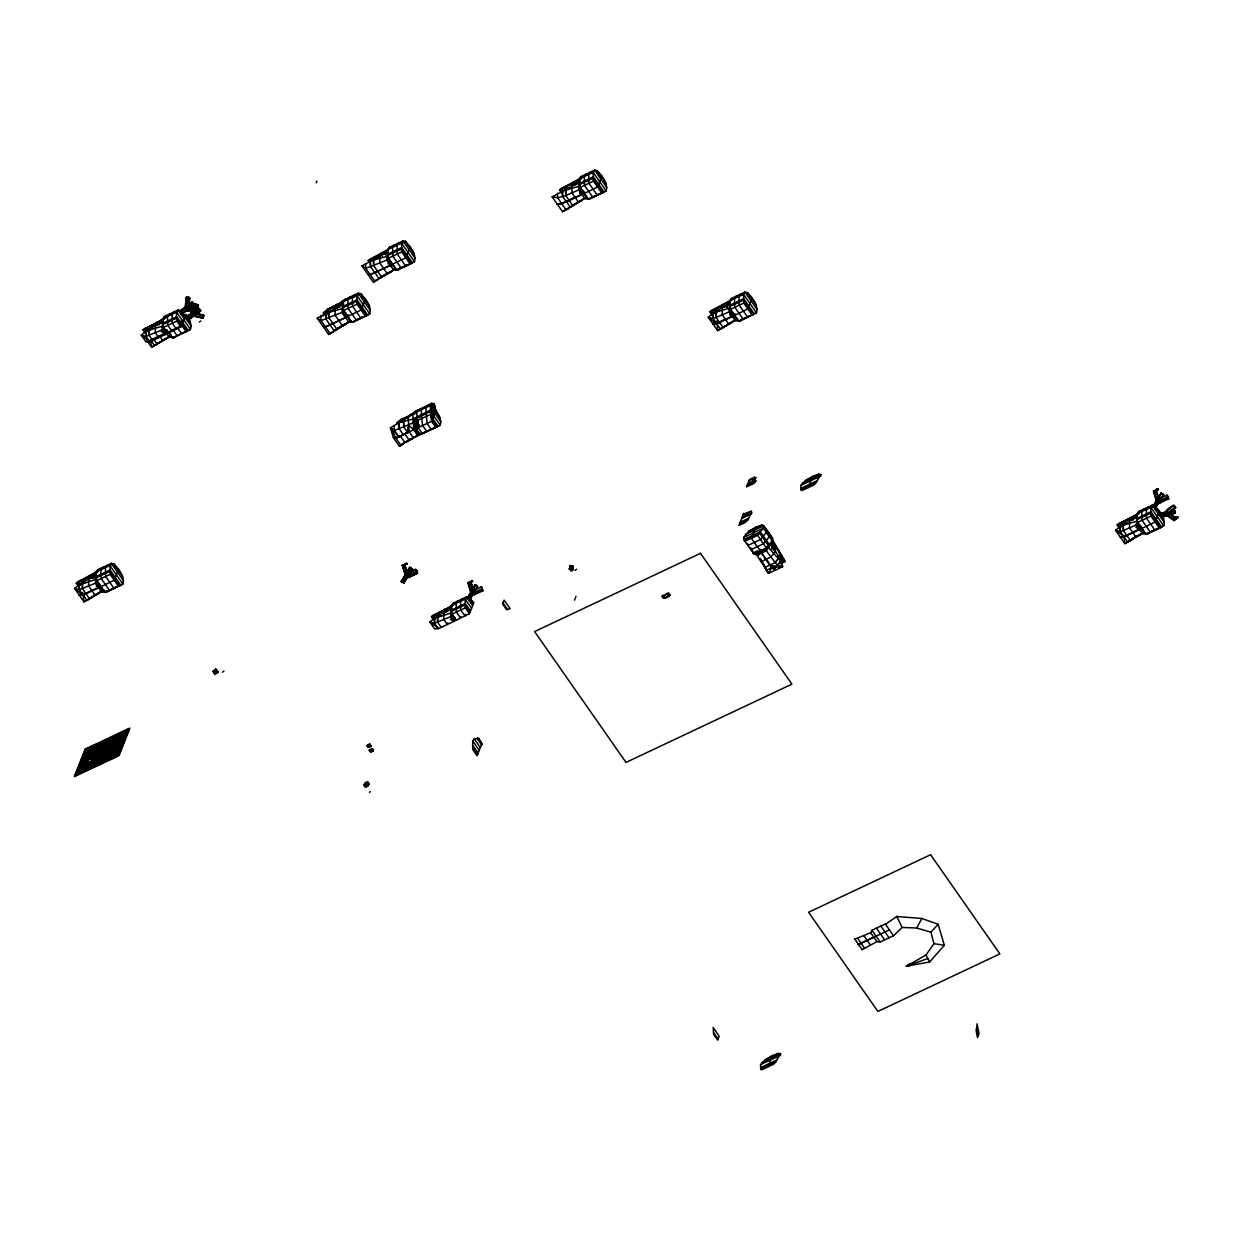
<?xml version="1.0" encoding="UTF-8"?>
<svg xmlns="http://www.w3.org/2000/svg" width="1240" height="1240" viewBox="0 0 1240 1240"><rect width="100%" height="100%" fill="white"/><g stroke="black" fill="none" stroke-linecap="round" stroke-linejoin="round"><path stroke-width="1.5" d="M423.491 432.683L426.793 431.52L417.756 435.535L413.695 429.738L413.075 418.934L430.543 410.006L430.327 405.511L431.799 403.372L434.279 403.884C434.45 411.587 442.882 417.338 440.169 425.212L408.89 439.812L399.466 446.354L393.375 437.627L390.445 427.831L416.95 411.82L430.327 405.511L433.706 415.818L440.169 425.212L426.715 431.396L422.607 425.521L421.29 415.648L421.414 409.727L422.887 407.572M416.439 570.447L417.539 573.298L408.58 577.53L417.539 573.144M417.539 573.298L416.485 571.314L407.526 575.546L407.929 576.429L416.904 572.198L415.803 569.361L411.324 571.47M474.083 594.983L473.045 592.999L482.004 588.768L483.042 590.751L474.099 594.828M1159.788 503.223L1158.734 501.239L1167.693 497.007L1168.762 498.821L1159.803 503.068M1167.011 495.21L1159.54 498.728M347.789 299.15L344.89 299.491L343.418 301.646L343.635 306.125L342.023 312.433L348.998 322.416L353.447 322.09L369.784 313.937C372.015 306.14 365.63 299.042 360.747 293.71L358.267 293.183L344.89 299.491L339.993 303.506M392.491 246.899L389.593 247.24L388.12 249.395L388.337 253.874L386.725 260.168L393.7 270.165L398.149 269.839L414.486 261.687C416.718 253.89 410.332 246.791 405.449 241.444L402.969 240.932L389.593 247.24L386.554 251.596L367.877 260.648L370.915 259.827M100.874 569.3L97.976 569.64L96.503 571.795L95.496 583.125L101.711 592.038L106.532 592.24L122.868 584.087C125.116 576.29 118.715 569.207 113.832 563.859L111.352 563.332L97.976 569.64L94.953 573.996L78.027 581.793L76.276 583.048L78.073 585.947M184.156 318.68L178.002 310.062L164.641 316.371L163.153 318.525L162.145 329.856L165.4 334.521L180.885 326.942L181.49 325.407L176.406 318.153L176.53 312.216L178.002 310.062L180.482 310.589L185.256 315.89L182.637 316.401M187.488 311.038L187.566 308.993L197.424 308.466L197.346 310.512L187.349 310.775L190.588 310.589M196.866 307.117L196.99 306.048L197.083 307.721M197.346 310.512L197.424 308.466M456.057 602.857L453.158 603.198L451.686 605.353L450.663 616.668L453.933 621.349L469.402 613.754L473.401 603.679L469.014 597.417L466.535 596.889L453.158 603.198L450.136 607.554L433.21 615.35L431.458 616.606L433.256 619.504M581.265 176.452L579.778 178.607L578.77 189.937L585.001 198.85L589.822 199.067L606.159 190.913C608.39 183.117 602.005 176.018 597.122 170.671L594.626 170.143L581.265 176.452L578.228 180.808L561.317 188.604L559.55 189.875L561.364 192.758M731.6 298.39L730.112 300.529L729.105 311.86L735.336 320.772L740.156 320.99L756.493 312.837C758.725 305.04 752.339 297.941 747.457 292.594L744.961 292.082L731.6 298.39L728.562 302.746L711.652 310.527L709.885 311.798L712.597 316.123M976.469 1029.138L977.105 1023.806L979.011 1033.664L977.476 1037.508L976.19 1031.045L976.469 1029.138L977.91 1036.408M1141.761 511.097L1138.862 511.438L1137.374 513.593L1136.367 524.908L1142.598 533.82L1147.418 534.037L1163.755 525.884C1165.987 518.087 1159.601 511.004 1154.719 505.657L1152.224 505.13L1138.862 511.438L1135.824 515.793L1118.914 523.59L1117.147 524.846L1118.945 527.744M185.132 307.024L186.341 297.399L189.317 297.461L188.713 307.861L185.55 306.885M185.752 305.272L186.76 297.259L189.906 298.375L188.309 308.016M185.752 307.675L186.341 297.399L189.302 297.6M186.527 307.892L187.736 298.282L186.961 298.05L189.922 298.236M188.526 297.368L189.317 297.461M569.222 569.114L570.059 565.533L573.221 566.51L572.803 569.951L569.222 569.114L571.408 569.067M569.842 569.749L569.656 565.688L572.601 565.874L572.803 569.951M570.617 569.982L571.051 566.556L570.059 565.533M572.384 570.09L572.632 566.479M111.631 589.139L116.095 587.032L107.183 591.247C101.2 591.139 97.883 585.466 95.945 580.366L96.503 571.795L109.88 565.486L111.352 563.332L123.55 580.785M165.013 331.855L162.595 327.096L163.153 318.525L176.53 312.216L183.055 321.439M451.081 609.15L437.503 615.815L429.8 622L434.558 628.82L438.371 628.696L453.933 621.349L451.112 613.909L451.686 605.353L465.046 599.044L466.535 596.889L472.673 605.507M582.196 193.022L579.22 187.178L579.778 178.607L593.154 172.298L594.626 170.143L606.841 187.612M751.192 315.084L754.168 313.673L743.706 298.716L743.736 303.072L730.375 309.38L738.575 321.129L756.493 312.837L743.489 294.237L743.706 298.716L730.329 305.024L730.375 309.38C745.07 329.499 731.864 316.665 729.554 309.101L730.112 300.529L743.489 294.237L744.961 292.082L757.159 309.535M1139.793 528.007L1136.816 522.149L1137.374 513.593L1150.751 507.284L1152.224 505.13L1164.422 522.582M1168.87 514.212L1169.026 513.422L1176.032 518.258L1178 517.421L1174.079 520.583L1167.072 515.732L1168.87 514.212L1175.877 519.064L1178 517.421L1175.644 518.723M1173.412 518.63L1173.645 518.971M95.728 581.079L96.72 576.275L110.097 569.966L109.88 565.486L122.868 584.087L119.908 585.497M162.393 327.81L163.37 323.005L176.746 316.696L181.474 323.469L182.931 322.788L188.155 330.274L174.142 337.59L172.577 337.729L168.47 331.855L166.067 332.708L150.49 340.039L151.621 347.216L170.376 336.211M450.911 614.637L451.903 609.832L465.264 603.524L465.046 599.044L471.588 608.251M579.018 187.891L579.995 183.101L593.371 176.793L593.154 172.298L606.159 190.913L588.163 199.16L580.041 187.457L579.669 184.543L593.046 178.234L593.371 176.793L603.833 191.75L588.24 199.206M729.353 309.814L730.004 306.466L743.38 300.158L753.517 314.681L751.952 314.821L743.736 303.072M1136.615 522.877L1137.591 518.072L1150.968 511.764L1150.751 507.284L1163.755 525.884L1150.379 532.192M182.296 315.255L186.217 314.51L190.216 321.733L191.161 326.135L190.48 329.437L172.577 337.729M780.843 563.89L785.121 561.534L777.17 548.716L772.675 543.632L772.613 538.393L763.793 525.775L761.949 525.062L755.687 527.232L748.665 531.34L743.613 537.509L744.232 540.376L753.92 553.831L766.367 547.956L772.132 540.826L772.613 538.393L766.165 529.775M747.425 543.461L748.03 545.414L760.476 539.539L766.258 532.409L766.723 529.976L761.949 525.062L748.665 531.34M750.37 547.677L750.975 549.63L763.421 543.755L765.499 541.539L769.203 536.625L769.668 534.192L761.949 525.062L765.08 528.426M753.92 553.831L751.347 549.072M386.926 258.075L388.337 253.874L401.698 247.566L401.481 243.087L402.969 240.932L415.168 258.385M412.951 420.67L430.218 411.447L432.605 418.578L437.844 426.049L435.628 427.196L431.52 421.321L430.543 410.006L433.706 415.818L431.799 403.372L415.524 411.246L413.54 413.695M472.626 747.007L472.735 741.071L474.222 738.916L478.811 738.389L481.88 743.69L477.09 755.796L472.982 749.921L472.626 747.007L477.695 754.261M757.671 550.823L753.052 552.994L756.912 555.257L766.351 550.793L768.413 547.584L769.157 544.407L760.337 531.789L763.313 528.209L763.793 525.775L745.302 534.502M414.082 428.87L415.632 424.824L413.695 429.738L419.647 433.938L407.759 441.393L404.705 442.324L400.318 436.046M193.083 315.022L193.316 314.185M193.642 316.185L194.432 313.271L203.748 315.255L202.957 318.169L193.642 316.185L193.006 315.534L202.957 318.169L203.577 315.844M202.492 316.944L203.298 317.765L193.967 315.781M195.672 313.022L203.748 315.255M345.743 316.339L346.596 314.697L343.403 310.108M390.445 264.089L391.158 262.198L387.903 263.887M166.454 331.839L166.919 330.553M98.844 586.489L99.789 584.149M582.118 193.316L583.064 190.975M732.452 315.239L733.398 312.899M1139.715 528.287L1140.66 525.946M800.932 489.754L800.854 485.429L805.457 480.531L812.619 476.346L819.02 474.13L820.927 474.564L814.51 484.607L801.815 490.606L800.932 489.754L816.633 482.344M760.663 1069.004L760.57 1064.664L765.173 1059.766L772.35 1055.596L778.736 1053.38L780.642 1053.814L774.24 1063.858L761.531 1069.857L760.663 1069.004L776.349 1061.595M767.498 549.01L768.443 545.74L759.624 533.122L760.337 531.789L744.481 539.261M761.794 552.203L762.755 549.832M408.115 417.462L409.231 431.83L399.017 437.038L394.351 430.357L390.445 427.831L395.87 438.139L399.327 436.124L395.87 438.139L393.375 437.627M407.495 245.117L410.207 246.76L405.837 257.796L374.713 272.614L370.109 274.521L367.691 274.118L370.264 274.722L370.558 273.776M557.194 204.104L561.921 203.934L562.232 203.004M417.183 427.692L418.097 425.305M717.356 322.369L716.813 323.888L713 324.012L708.242 317.192L715.929 311.007L729.523 304.327M767.824 548.328L772.132 540.826L763.313 528.209L743.613 537.509M166.656 331.204L165.4 334.521L149.839 341.884L146.041 341.992L141.267 335.172L148.971 328.988L162.564 322.322M363.769 785.323L366.839 784.316L368.28 782.223L367.381 781.944L365.428 782.58L363.769 785.323L365.661 787.028L367.598 786.393L369.272 783.649L367.707 782.409M365.955 784.021L367.381 781.944L369.04 784.3L367.087 784.951L365.196 783.231L367.598 786.393M583.281 191.286L582.04 194.602L566.479 201.965L557.287 204.244M455.189 618.016L454.259 620.403M749.503 296.267L752.215 297.91L747.844 308.946L732.375 316.526L733.429 313.767L732.375 316.526L716.813 323.888L708.242 317.192L712.985 318.417L716.1 317.456L729.105 311.86L730.375 309.458M772.659 566.168L768.459 573.423L764.057 565.347L768.459 573.423L775.682 570.028L772.148 567.61L751.316 538.269L755.687 527.232L759.004 527.31M1140.878 526.256L1139.638 529.589L1124.076 536.951L1120.263 537.06L1115.504 530.24L1123.192 524.055L1136.785 517.39M763.081 549.677L761.856 552.916M361.445 296.546L365.506 299.01L361.135 310.047L330.01 324.865L325.423 326.771L322.989 326.368L325.562 326.972L345.666 317.642L346.503 315.471M370.264 274.722L390.368 265.391L391.204 263.221M95.898 575.593L82.32 582.257L74.617 588.442L79.376 595.262L83.189 595.138L98.751 587.791L99.805 585.017L96.829 580.739M394.026 425.553L394.351 430.357L408.347 424.964L413.695 429.738L417.896 425.863L414.052 420.314L417.896 425.863L413.354 427.8M348.378 314.836L345.666 317.642L346.719 314.867M411.51 263.082L414.486 261.687L401.481 243.087L388.12 249.395L386.942 252.371L361.956 265.918L373.411 282.301L395.513 268.445L392.46 264.104L390.368 265.391L391.422 262.617L388.104 257.842L396.567 269.979L401.76 267.437M169.12 332.769L171.058 335.544L166.501 331.654L165.4 334.521L166.501 331.762L163.556 327.562M114.529 566.696L118.606 569.16L114.235 580.196L98.751 587.791L99.541 584.614L96.24 586.21L99.557 584.66L98.456 587.357L82.879 594.689L79.236 595.061L84.01 601.88L104.083 590.023M597.82 173.523L601.88 175.987L597.51 187.023L582.04 194.602L583.095 191.844L580.119 187.55L579.669 184.543M732.375 316.526L733.429 313.767M1159.09 511.918L1155.107 521.994L1139.638 529.589L1140.691 526.814L1136.816 521.234L1120.092 525.962L1120.247 531.464L1127.579 541.973L1143.637 532.658M366.931 745.845L369.396 744.062L371.039 746.433L368.885 747.457L366.931 745.845L370.341 744.248M369.179 750.308L372.589 748.697L373.287 750.882L371.117 751.905L369.179 750.308L372.589 748.697M342.426 309.597L342.256 304.637L343.418 301.646L356.779 295.337L358.267 293.183L370.466 310.635M342.224 310.326L343.635 306.125L356.996 299.817L356.779 295.337L369.784 313.937L351.865 322.229L343.403 310.093M579.189 182.404L552.141 196.866L562.511 211.699L582.087 200.198L570.059 207.096L566.618 201.608M150.629 339.667L154.318 345.51L171.058 335.544L151.621 347.216L146.847 340.411M83.018 594.332L84.01 601.88L92.581 596.952M394.909 269.235L378.743 278.396L374.713 272.056M561.921 203.934L566.293 201.144M716.503 321.191L712.861 323.81L717.619 330.615L732.421 322.121L717.619 330.615L717.107 322.012M862.188 949.623L858.204 943.935M1123.889 536.13L1124.881 543.678L1144.334 532.007L1140.444 526.457L1139.327 529.154L1123.75 536.486L1120.123 536.858L1124.881 543.678L1133.468 538.749M180.885 326.942L176.778 321.067L176.406 318.153L163.044 324.462L163.417 327.453L162.145 329.856L146.01 336.397L141.267 335.172L149.994 341.512M168.113 331.716L167.508 333.25L163.401 327.36L176.778 321.067M168.47 331.855L181.846 325.547L185.829 315.471L190.216 321.733L185.953 318.37L199.051 308.497L199.594 309.132L186.496 319.006M83.328 594.782L86.707 600.175L89.528 598.936L103.447 590.209L100.734 586.35M100.858 586.505L98.456 587.357L99.541 584.629M98.751 587.791L99.835 585.063M76.601 775.589L87.498 748.061M78.833 774.535L89.73 747.007M81.049 773.481L91.946 745.968M316.185 182.823L316.897 180.994M83.281 772.427L94.178 744.914M85.514 771.373L89.017 762.523L101.014 755.114L89.698 759.33L108.794 749.208L79.825 762.879M90.163 759.609L96.41 743.861M89.977 761.933L89.017 762.523M91.233 759.407L91.884 757.733M87.746 770.335L90.458 763.452M91.016 762.073L91.419 761.034M92.256 758.911L98.642 742.807M89.977 769.281L92.69 762.399M93.233 761.019L93.822 759.562M94.488 757.857L100.858 741.753M92.194 768.226L94.922 761.345M95.465 759.965L96.224 758.074M96.767 756.695L103.091 740.714M98.317 755.873L99.153 753.75M94.426 767.173L97.154 760.29M97.697 758.911L105.323 739.66M99.727 755.486L100.858 752.603M96.658 766.119L99.386 759.236M99.928 757.873L107.555 738.606M98.89 765.064L101.602 758.198M102.145 756.818L109.771 737.552M101.107 764.026L103.834 757.144M104.377 755.764L112.003 736.498M103.339 762.972L106.067 756.09M114.235 735.444L106.609 754.711L77.64 768.382M105.57 761.918L116.467 734.406M107.802 760.864L118.683 733.351M110.019 759.81L120.916 732.298M112.251 758.771L123.148 731.244M114.483 757.718L125.38 730.189M116.715 756.663L127.612 729.151M345.356 317.208L346.44 314.479L345.356 317.208C346.487 312.62 356.314 330.538 346.751 314.898L345.666 317.642M373.411 282.301C378.014 277.062 405.604 268.538 390.058 264.957L391.142 262.229M390.368 265.391L391.437 262.647M419.12 434.093L421.832 433.271L400.551 444.835L395.87 438.154L403.62 434.589M411.618 438.929L408.89 439.812L404.782 433.938L408.317 431.892M418.143 427.63L417.198 420.67L430.575 414.361L432.125 419.786L437.193 427.056L422.251 433.504L418.143 427.63L418.748 426.095L416.841 417.756L416.95 411.82L418.438 409.68L421.337 409.324M435.891 410.285L431.52 421.321L401.807 435.333M579.22 186.264L562.386 190.821L562.572 196.369L566.153 201.516L575.329 196.866M575.128 197.377L581.731 194.184L582.816 191.441L582.04 194.602M584.753 191.797L584.133 193.332L581.731 194.184L582.846 191.487L579.529 193.053L582.831 191.425M470.503 611.01L465.264 603.524L464.938 604.965L451.577 611.274L451.933 614.188L450.663 616.668L434.543 623.224L429.8 622L438.511 628.339M441.626 626.433L441.254 627.394L437.674 622.263L437.55 617.303L451.112 612.994L455.018 618.589L453.933 621.349L454.987 618.574L451.112 612.994M447.407 623.952L447.841 622.868M461.094 616.435L460.489 617.97L456.397 612.095L456.134 603.245L457.622 601.09L461.729 600.315L456.785 602.175M465.558 614.327L464.954 615.861L460.846 609.987L460.489 607.073L460.598 601.136L462.071 598.997L465.046 598.75L460.365 600.548M574.492 600.175L575.143 598.533M575.577 597.432L576.011 596.332M712.861 323.81L716.488 323.438L717.309 321.362M716.488 323.438L725.663 318.804M735.072 313.72L734.468 315.255L732.065 316.107L733.15 313.379L732.065 316.107L725.462 319.315M751.982 483.445L754.447 477.214L755.842 477.679L754.711 480.531L747.767 483.817M754.447 477.214L749.441 479.586L746.558 486.886L753.672 483.522L755.889 480.779L754.711 480.531M743.768 513.236L738.916 525.481L745.271 522.474L747.72 520.056L751.673 512.43L751.332 511.252L743.38 514.212M760.74 549.366L760.136 550.901L761.407 553.133L771.652 567.843L775.465 570.121L782.688 566.711L779.371 557.396L770.877 544.438M761.407 553.133L762.476 550.405L767.048 548.235L762.523 550.389L761.407 553.133L762.058 551.924M772.474 565.765L771.652 567.827L766.336 570.354L763.809 564.727L764.863 567.455L775.171 562.604L778.394 558.589L768.413 547.584M808.17 487.614L812.619 476.346M767.886 1066.85L772.35 1055.596M854.546 938.696L858.529 944.399M1124.215 536.579L1115.504 530.24L1120.247 531.464L1123.362 530.503L1136.367 524.908L1137.638 522.521M1139.638 529.589L1140.691 526.814M174.793 336.583L174.142 337.59L169.322 337.373L166.067 332.708L166.594 331.39M390.058 264.957L391.298 262.446M1141.73 528.302L1139.327 529.154L1140.444 526.457L1137.111 528.007L1140.444 526.457M166.067 332.708L166.501 331.654M98.456 587.357L98.89 586.318M581.731 194.184C581.947 189.782 591.216 204.352 584.025 193.161M732.065 316.107L732.499 315.053M1139.327 529.154L1140.041 528.504M323.02 316.123L327.267 309.272L343.418 301.646M771.807 567.471L772.303 566.339M370.125 274.536L370.512 273.699M561.798 203.748L562.169 202.926M396.257 437.332L395.87 438.154L397.637 437.302M193.161 307.675L194.85 304.094L198.431 305.443L195.145 312.433M196.029 303.862L198.431 305.443L197.315 305.551L193.192 314.294L190.898 313.162L194.788 304.219M192.386 314.046L196.494 305.303L198.276 305.118L196.618 308.621M762.166 552.033L757.02 552.962L761.128 551.025L757.02 552.962L756.912 555.257L764.863 567.455M580.041 187.535L578.77 189.937L565.765 195.533L557.644 197.811L552.141 196.866M854.562 939.285L870.682 932.728L871.952 930.326M893.529 935.688L880.152 941.997L871.952 930.248L885.313 923.94L893.498 935.766L902.146 927.474L916.654 928.001L921.894 918.499L938.138 924.265L944.353 945.33L929.644 961.976L906.378 966.208L909.385 963.914M184.434 317.564L186.217 314.51M401.14 581.374L409.712 567.3L410.579 567.765L402.008 581.855L401.14 581.374L404.007 583.079L412.579 569.005L409.712 567.3M401.404 581.498L410.425 567.858M401.589 581.653L409.65 567.409L412.517 569.129M405.976 577.948L403.155 582.614L404.007 583.079M411.99 568.804L403.574 582.8M403.744 582.955L407.526 576.755M467.604 597.277L475.493 584.861L468.472 597.742M466.922 598.951L475.493 584.861M468.054 597.556L471.82 591.356M473.711 588.256L476.098 585.218M470.549 596.952L472.44 593.851M469.077 600.253L477.648 586.179L469.262 600.408M470.208 598.858L473.045 594.208M1153.309 505.517L1161.198 493.117L1154.177 505.982M1152.627 507.191L1161.198 493.117M1153.743 505.796L1157.524 499.596M1159.416 496.496C1161.415 490.699 1162.268 494.822 1163.787 494.698L1154.952 508.648M1156.254 505.192L1158.145 502.092M1154.781 508.493L1163.352 494.419M1155.897 507.098L1158.734 502.448M403.248 266.74L407.696 264.632L398.784 268.832M418.81 434.651L424.468 432.357M745.255 317.874L740.792 319.982L749.704 315.781L747.488 316.928L739.288 305.179L738.916 302.265L739.025 296.329L740.513 294.175L743.489 293.942L735.94 297.274M1136.816 521.234L1145.838 534.177L1148.054 533.029M164.641 316.371L161.603 320.726L142.925 329.778L144.724 332.676M662.005 596.363L668.701 593.216L670.019 595.107L669.228 596.316L664.996 598.316L663.338 598.254L662.005 596.363L668.701 593.216M173.554 312.17L172.066 314.325L172.314 323.16L176.421 329.034M106.888 565.44L105.416 567.595L105.663 576.429L113.879 588.179M398.505 243.024L397.032 245.179L397.281 254.029L405.48 265.779M399.761 422.267L396.722 423.088L400.814 419.461L409.2 415.911L415.524 411.246M590.178 172.251L588.69 174.406L588.954 183.241L597.153 194.99L601.695 193.006M364.762 786.734L366.188 784.657L369.272 783.649L367.831 785.726M365.661 787.028L367.087 784.951M369.489 792.624L370.249 791.492M909.943 965.557L906.378 966.208L925.986 955.033L933.968 943.64L930.93 932.201L938.138 924.265M94.953 573.996L96.503 571.795L78.027 581.793L79.314 585.187M386.554 251.596L388.12 249.395L369.644 259.392M578.228 180.808L579.778 178.607L561.317 188.604L562.604 191.999M728.562 302.746L730.112 300.529L711.652 310.527L712.938 313.937M778.394 558.589L781.061 560.666C776.659 569.532 761.314 568.153 782.688 566.711L777.464 565.099L775.171 562.604L779.371 557.396M777.464 565.099L781.061 560.666M775.481 551.134L771.048 556.931L760.988 561.673L760.167 558.357L762.894 563.13M328.709 334.552L350.812 320.695L328.709 334.552L317.269 318.169L342.256 304.637M1167.227 514.6L1175.551 507.268L1167.104 513.515C1162.67 510.508 1173.49 504.649 1174.528 505.75M1174.079 520.583L1176.032 518.258L1174.668 517.312L1177.628 516.832L1174.574 517.235M780.471 560.294L782.409 557.985L771.947 539.214L784.005 559.457L780.115 562.898M162.595 319.176L158.147 322.353L163.153 318.525L161.603 320.726L155.542 322.819L157.433 325.531M343.666 310.574L342.023 312.433L321.098 320.602L317.269 318.169M768.443 545.74L766.32 548.034L766.351 550.793L775.171 562.604M757.547 535.339L759.624 533.122L744.232 540.376L745.101 541.214L757.547 535.339L766.367 547.956M103.447 590.209L89.28 598.439L82.491 588.721L82.367 583.745L95.93 579.437M737.072 318.944L720.316 328.91L712.985 318.417L712.83 312.914L729.554 308.187M434.496 618.745L433.21 615.35L453.577 605.027L446.85 609.181L444.075 609.646L445.966 612.343M1120.201 526.985L1118.914 523.59L1139.281 513.267L1132.538 517.421L1129.764 517.886L1131.639 520.567M780.983 561.767L783.386 559.364L785.121 561.534M1173.862 511.361L1173.846 509.562L1175.288 513.283L1161.818 517.312M409.2 415.911L415.524 413.075L410.75 414.548L398.18 422.902M329.995 308.745L323.175 312.899L337.203 304.358L341.976 302.901L338.582 305.257L327.267 309.272L329.344 312.108M562.511 211.699L575.112 204.104M1165.987 512.089L1173.226 505.455L1175.21 507.764L1173.334 505.378M1170.514 511.423L1175.551 507.268M1170.73 511.903L1175.768 507.749L1173.986 505.269L1165.771 511.608M406.72 562.945L404.442 564.402L406.953 572.384M472.223 580.398L469.96 581.855L470.983 585.125M1158.951 500.03L1156.517 490.343L1153.417 491.04L1156.378 500.464L1158.951 500.03L1155.649 490.094L1157.928 488.637L1155.696 490.219M1174.822 517.576L1170.994 514.197M164.625 318.556L142.925 329.778M369.334 260.478L381.656 254.014M559.55 189.875L581.25 178.653M76.276 583.048L90.055 576.414M709.885 311.798L731.585 300.576M445.238 609.971L431.458 616.606M1130.927 518.212L1117.147 524.846M1157.928 488.637L1155.649 490.094L1158.795 497.969M180.435 310.574L184.76 307.303M189.1 304.048L192.092 301.785L193.363 302.978L180.281 312.852M180.559 310.884L183.442 308.698M192.308 302.343L194.478 304.714L181.381 314.588M179.738 312.216L192.82 302.343L193.363 302.978M181.273 314.278L194.355 304.404M186.667 316.712L190.991 313.457M186.775 317.022L191.1 313.767M189.751 317.998L192.65 315.812M196.974 312.558L199.965 310.295L200.694 310.853L187.612 320.726M200.26 310.465L198.942 308.574M187.488 320.416L200.694 310.853L199.051 308.497M145.964 331.917L144.677 328.522L147.529 328.321L158.317 322.353L155.542 322.819M563.068 188.093L566.866 186.418L568.958 189.208M79.794 581.265L83.576 579.591L81.034 580.382L83.251 583.389M719.293 311.132L717.201 308.341L713.403 310.015M434.976 614.823L438.759 613.149L440.851 615.955M1120.666 523.063L1124.463 521.389L1126.555 524.195M158.147 322.353L165.928 317.75M186.822 306.962L188.356 305.846M199.299 322.059L200.833 320.943M215.838 669.12L213.125 671.491L215.838 669.12L218.116 672.142L215.249 674.219L214.629 673.568L214.117 672.917L215.249 674.219L212.97 671.197L215.109 673.925L217.961 671.847M213.606 671.847L216.458 669.771M216.969 670.437L213.931 672.328M214.629 673.568L217.496 671.491L218.116 672.142M222.379 672.235L223.929 671.119M404.814 572.493L406.348 571.361M470.317 589.93L471.867 588.814M575.034 570.369L576.569 569.253M398.505 425.661L398.489 421.817L408.689 416.841M79.236 595.061L82.894 592.457M446.679 609.181L451.686 605.353L450.136 607.554L444.075 609.646M1132.368 517.421L1137.374 513.593L1135.824 515.793L1129.764 517.886M885.5 924.312L896.799 916.468L921.894 918.499M342.395 308.636L325.547 313.193L325.841 318.897L334.041 330.646L350.207 321.486M861.893 949.778L876.913 941.64L880.074 941.951M574.043 185.582L572.167 182.9L581.684 178.297M780.239 563.409L784.346 560.728L780.921 554.807L777.883 556.14M714.255 323.206L716.782 321.594M737.707 318.773L728.872 324.198L722.238 314.712L722.316 307.66M399.466 446.354L403.062 444.091M97.96 571.826L88.892 576.089L90.768 578.77M762.306 551.769L766.444 549.196M339.636 326.972L344.193 324.167M889.421 929.814L858.39 944.756M403.434 242.653L405.449 241.444L414.207 253.999M111.817 565.068L113.832 563.859L122.605 576.399M432.264 405.093L434.279 403.884L435.504 411.246L439.89 417.524M781.464 562.448L784.346 560.728L780.441 561.952L784.346 560.728L781.231 562.201M343.263 314.681L345.96 313.1M385.067 251.782L386.973 251.054L380.494 253.673L382.37 256.354M404.782 433.938L407.139 432.574M161.154 331.591L165.261 329.313M579.561 191.549L582.304 190.03M96.286 584.738L99.029 583.218M729.895 313.472L732.639 311.953M1135.793 527.294L1139.901 525.016M162.239 323.981L160.115 320.928L149.591 326.523L151.792 329.685M585.606 175.351L591.589 172.608M450.321 619.38L454.491 617.179M153.31 338.644L156.891 343.774L160.192 342.287M154.318 345.51L157.139 344.271M565.642 190.557L565.765 195.533L572.57 205.251L575.871 203.763M86.707 600.175L89.528 598.936M715.976 312.496L716.1 317.456L722.889 327.174L726.206 325.702M720.316 328.91L723.137 327.67M1127.579 541.973L1130.399 540.733M447.733 611.707L445.78 609.181L448.632 607.74L450.554 610.483M1133.407 519.917L1131.485 517.421L1134.337 515.98L1136.243 518.723M572.57 205.251L586.737 197.02L578.538 202.275L571.919 192.789L571.981 185.737M1123.238 525.543L1123.362 530.503L1130.151 540.237L1144.334 532.007L1140.087 528.442M570.059 207.096L572.927 205.902M858.065 944.307L876.045 936.123M162.269 332.32L167.152 329.949L163.85 331.576M733.165 313.348L729.849 314.96L733.181 313.41M405.992 574.895L402.21 565.347L405.356 575.019L407.743 574.337L404.535 564.603M404.736 564.836L407.309 563.859L404.736 564.836L407.743 574.337M468.55 582.924L467.713 582.8L470.875 592.472C478.469 592.798 469.293 578.026 468.55 582.924L471.51 592.348M470.332 582.49L472.828 581.296L467.914 583.033M1156.037 490.73L1158.516 489.552L1153.603 491.272L1156.563 500.712M162.921 339.946L170.05 336.644M93.682 595.386L100.192 592.255M730.546 322.571L733.801 320.99M1132.941 537.974L1141.063 534.037M404.829 565.037L407.309 563.859L402.21 565.347L405.31 564.65M374.542 257.393L381.533 254.045M89.915 576.461L82.941 579.793L85.142 582.955M418.376 424.436L416.841 417.756L417.214 420.748L408.347 424.964L407.387 432.062L409.231 431.83L413.276 437.627L417.136 435.984M716.55 308.543L725.292 304.358L727.353 307.055M438.107 613.351L445.098 610.003M1123.812 521.591L1130.803 518.243M408.332 573.05L415.803 569.517L416.857 571.33L416.562 570.4M473.85 590.488L481.321 586.814L482.918 590.798M482.282 588.365L481.321 586.814L482.407 589.651L473.447 593.882M1167.785 496.078L1168.623 499.038L1167.693 497.007M1168.065 497.023L1167.026 495.055L1168.111 497.891L1159.152 502.123M181.04 321.439L184.016 320.044L190.48 329.437L188.155 330.274M361.956 265.918L365.8 268.336L386.725 260.168L388.368 258.308L387.996 255.316L401.373 249.008L401.698 247.566L412.161 262.524L409.185 263.934M396.567 269.979L411.525 263.531L401.373 249.008L401.729 251.922L388.368 258.23L387.996 255.316M580.041 187.457L593.402 181.149L593.046 178.234L603.183 192.758L601.617 192.898L593.402 181.149M357.027 304.172L365.242 315.921L366.823 315.781L356.671 301.258L357.027 304.172L343.666 310.481L343.294 307.567L356.671 301.258L356.996 299.817L367.459 314.774L364.483 316.185M354.082 321.083L362.995 316.882L360.794 318.029L352.579 306.28L352.331 297.429L353.803 295.291L356.779 295.043L349.354 297.383L347.867 299.538L348.115 308.388L356.329 320.137L360.871 318.137M419.244 424.871L414.78 426.979L413.695 429.738L417.26 427.552L415.617 424.514M117.567 586.334L120.543 584.939L110.097 569.966L110.127 574.322L96.751 580.63L95.496 583.125L79.36 589.667L74.617 588.442L83.189 595.138L79.36 589.667L79.205 584.164L82.367 583.745M110.143 589.837L104.966 592.379L96.751 580.63L96.394 577.716L109.756 571.408L119.908 585.931L118.327 586.086L110.127 574.322M104.966 592.379L118.42 586.195M84.723 750.495L129.285 729.461M84.181 751.874L128.743 730.841M83.638 753.238L128.201 732.22M83.096 754.618L127.658 733.6M82.538 755.997L127.116 734.979M81.995 757.376L126.558 736.343M81.453 758.74L126.015 737.722M80.91 760.12L125.473 739.102M80.368 761.5L124.93 740.482M111.011 748.154L124.388 741.846M79.282 764.259L108.237 750.587M110.468 749.534L123.845 743.225M78.725 765.623L87.637 761.422M98.781 756.168L107.694 751.967M109.926 750.913L123.302 744.605M78.182 767.002L87.094 762.802M93.326 759.857L107.151 753.331M109.383 752.293L122.745 745.984M108.841 753.657L122.202 747.348M77.097 769.761L121.659 748.728M76.555 771.125L121.117 750.107M76.012 772.505L120.575 751.486M75.454 773.884L120.032 752.866M74.912 775.264L119.49 754.23M470.022 612.235L464.938 604.965L465.31 607.879L451.933 614.188L456.041 620.062M748.898 480.95L755.842 477.679M747.379 484.793L755.889 480.779M746.976 485.801L755.486 481.786M805.457 480.531L819.02 474.13M802.234 483.383L820.927 474.564M800.854 485.429L820.957 475.943M742.977 515.189L751.332 511.252M801.396 488.142L817.532 480.515M742.326 516.847L751.673 512.43M741.659 518.537L751.719 513.794M740.218 522.195L748.619 518.227M739.536 523.915L747.72 520.056M766.677 532.146L767.668 531.665L771.063 536.781M769.839 536.486L771.063 535.913L769.978 536.114L766.816 531.789L767.668 531.665M771.001 544.654L773.853 543.322L775.171 545.91L771.792 547.429M770.939 545.585L774.148 544.066L777.17 548.716L773.76 550.327M771.636 546.143L774.55 544.779L772.195 539.989M663.338 598.254L670.019 595.107M367.923 747.271L371.334 745.659M777.852 556.853L781.185 555.272L775.822 547.088L771.342 548.964M370.171 751.735L373.581 750.123M780.704 561.023L784.005 559.457M482.344 744.357L481.461 744.775L476.904 738.265M1154.843 530.085L1150.302 532.084L1142.087 520.335L1141.839 511.485L1143.311 509.33L1150.751 506.989L1147.775 507.238L1146.287 509.377L1146.551 518.227L1154.75 529.976L1160.78 527.729L1150.643 513.205L1150.999 516.119L1137.638 522.428L1137.266 519.514L1150.643 513.205L1150.968 511.764L1161.43 526.721L1145.838 534.177M765.173 1059.766L778.736 1053.38M761.964 1062.634L780.642 1053.814M760.57 1064.664L780.689 1055.178M761.112 1067.377L777.263 1059.766M166.408 338.721L162.874 340.798L159.449 335.901M98.797 593.371L95.263 595.464L88.629 585.978L88.706 578.925M1139.684 535.168L1136.135 537.261L1129.501 527.76L1129.578 520.722M159.201 324.88L157.263 322.369L162.006 320.199M382.215 253.224L386.973 251.054M156.891 343.774L159.433 342.628M89.28 598.439L91.822 597.277M722.889 327.174L725.447 326.027M1130.151 540.237L1132.709 539.075M778.705 558.077L781.975 556.62L780.921 554.807M146.444 327.996L150.242 326.322L152.334 329.127M381.285 276.582L390.91 271.684L387.237 273.575L379.874 263.035L379.812 255.797L373.488 260.632L373.705 265.748L381.285 276.582L384.726 275.296M336.583 328.848L346.208 323.935L342.535 325.841L335.172 315.286L335.11 308.047L328.786 312.883L329.003 317.998L336.583 328.848L340.024 327.562M772.629 548.452L776.426 547.568L772.985 549.01M378.743 278.396L381.703 277.341M334.041 330.646L337.017 329.592M145.964 328.957L144.383 329.608L145.793 332.568M561.007 189.689L562.588 189.054M324.632 312.728L326.213 312.077M712.752 314.588L711.341 311.628L712.923 310.976M79.778 585.017L77.733 582.878L79.298 582.226M434.481 615.784L432.915 616.435L434.31 619.396M1120.185 524.024L1118.604 524.675L1120.014 527.636M329.313 308.869L338.582 305.257L337.203 304.358L335.653 305.722L337.59 308.497M402.845 419.058L409.029 416.656M568.462 208.94L566.06 209.854L557.644 197.811L557.457 193.192M578.646 180.281L576.74 181.009L578.646 183.737M393.219 246.218L398.164 244.358M584.893 175.445L589.822 173.569L585.714 174.359L584.241 176.514L584.49 185.349L592.704 197.098L597.246 195.114M348.517 298.468L354.253 297.197M422.065 408.657L430.327 405.232L427.35 405.464L425.863 407.619L427.056 423.429L431.164 429.304L435.705 427.304M101.602 568.633L106.547 566.757L102.44 567.533L100.951 569.687L100.843 575.624L101.215 578.538L109.415 590.287M1142.49 510.415L1147.418 508.555L1146.07 508.788M408.89 439.812L412.439 438.681M404.705 442.324L407.759 441.393M360.747 293.71L358.065 294.717L360.747 293.71L369.505 306.249M345.603 300.049L341.976 301.056L340.954 302.545L343.092 305.567M341.976 302.901L337.203 304.358L339.264 307.303M431.597 404.891L434.279 403.884L434.791 413.06L440.836 421.91M507.563 609.398L506.602 609.755L502.572 603.973L504.091 600.129L510.229 608.747L507.563 609.398L503.006 602.888M149.839 341.884L146.01 336.397L145.855 330.894L162.579 326.167M414.501 412.734L416.95 411.82M182.451 324.012L187.519 331.281L181.49 333.513L177.382 327.639M181.567 333.637L177.025 335.622L172.933 329.747M412.796 422.84L417.896 425.863L414.811 427.041L417.368 427.304M906.378 966.208L927.815 958.505M417.896 425.863L414.78 426.979L417.694 426.467M403.481 434.946L399.094 428.668L398.722 422.856L413.075 418.934L415.137 424.219L413.695 429.738L414.129 428.699L416.129 430.854M377.022 280.054L374.573 280.891L365.8 268.336L365.552 263.639M332.32 332.304L329.871 333.142L321.098 320.602L320.85 315.89M431.644 404.782L434.279 403.884M466.364 598.3L469.014 597.417L473.773 602.718L471.169 603.214M1152.069 506.54L1154.719 505.657L1163.476 518.196L1160.547 517.235M778.952 559.147L783.277 558.232M577.732 180.683L575.159 181.505L577.081 184.125M386.058 251.472L383.486 252.278L385.408 254.897M406.782 575.686L407.619 575.422M472.285 593.139L473.122 592.875M779.991 562.123L784.346 560.728M1157.99 501.379L1158.827 501.115M566.866 186.418L564.308 187.194L566.525 190.216M150.242 326.322L147.684 327.112L149.9 330.135M372.635 257.982L375.193 257.192L371.396 258.865M717.201 308.341L714.643 309.132L716.86 312.139M438.759 613.149L436.201 613.939L438.433 616.947M1124.463 521.389L1121.905 522.179L1124.122 525.187M1160.423 513.562L1167.135 511.562M1170.483 510.555L1173.846 509.562L1174.125 511.671M1160.206 513.779L1166.933 511.764M1159.695 515.189L1174.931 510.647L1175.288 513.283M1161.741 515.53L1175.288 511.5L1173.645 509.764M1175.086 512.787L1161.957 517.111M183.101 316.247L185.829 315.471M387.097 256.385L370.249 260.942L370.543 266.631L374.573 272.413M176.514 311.938L177.8 311.596M411.897 414.098L414.579 413.432M157.263 322.369L159.154 321.904M445.78 609.181L447.686 608.732M1131.485 517.421L1133.376 516.971M396.8 244.575L394.056 245.133L392.569 247.287L392.817 256.122L401.032 267.871M171.849 313.72L169.09 314.278L167.617 316.417L167.493 322.353L167.865 325.267L171.972 331.142M352.098 296.825L353.462 296.608M740.156 295.507L736.048 296.283L734.576 298.437L734.468 304.358L734.824 307.272L743.039 319.021M1174.668 517.312L1177.628 516.832M438.371 628.696L434.543 623.224L434.387 617.721L437.55 617.303M191.859 312.728L190.898 313.162M351.788 322.183L353.447 322.09L350.006 321.47M738.498 321.083L740.156 320.99L736.296 319.765M422.174 433.457L423.832 433.364M190.417 306.404L195.347 306.14M190.557 306.668L195.486 306.404M187.612 309.969L197.47 309.442L196.99 306.048M186.837 308.853L187.69 308.899M570.927 570.927L571.779 570.989M933.968 943.64L944.353 945.33M394.708 269.204L398.149 269.839M194.448 314.046L203.763 316.029M753.052 552.994L756.974 553.986M326.694 311.116L327.794 311.426M400.241 421.305L401.326 421.615L403.543 418.918L400.814 419.461L402.892 422.282M916.654 928.001L930.93 932.201M585.962 197.842L588.535 198.648M1143.559 532.812L1147.418 534.037M170.299 336.365L174.142 337.59M102.688 591.015L105.245 591.837M1156.641 509.702L1159.477 510.957M182.419 314.635L185.256 315.89M470.936 601.462L473.773 602.718M475.943 585.296L475.153 584.861M477.509 586.257L475.23 584.753M194.85 304.094L197.315 305.551L195.021 304.42M1160.919 492.993L1163.787 494.698M410.75 414.548L412.13 415.446M1167.646 515.546L1174.482 520.118M1160.593 516.104L1163.476 518.196L1160.64 515.948M198.323 308.326L199.594 309.132M200.585 310.543L198.199 308.016M415.539 421.305L418.004 423.693M713.109 314.666L711.341 311.628L713.481 313.813M77.733 582.878L79.871 585.079M713.403 314.572L711.341 311.628L713.403 313.767M711.341 311.628L713.62 314.014M399.017 437.038L390.445 427.831L392.584 430.42M1121.751 523.373L1123.765 525.558M564.154 188.403L566.168 190.588M436.061 615.133L438.061 617.318M147.529 328.321L149.544 330.507M80.879 581.591L82.879 583.761M773.062 541.911L772.132 540.826L772.675 543.632M470.239 582.288L473.262 591.79M470.875 592.472L468.255 582.537M405.356 575.019L402.736 565.083M726.144 306.853L724.222 304.374L722.501 304.823L724.377 307.505M575.81 184.93L573.888 182.451L574.957 182.435L566.215 186.605L568.432 189.767M217.496 671.491L215.993 669.414M92.535 578.119L90.613 575.639L95.356 573.469L93.45 574.197L95.371 576.925M93.744 578.305L91.667 575.624L93.837 578.507M727.446 307.257L724.222 304.374L728.981 302.204L727.074 302.932L728.981 305.675M727.415 306.048L725.493 303.428L728.066 302.622L730.174 305.644M93.806 577.313L91.884 574.693L94.442 573.872L96.565 576.894M340.411 306.729L338.349 303.909L341.031 303.257L342.844 305.862M474.222 738.916L480.361 747.534M472.735 741.071L479.275 750.278M1150.999 516.119L1159.214 527.868M1118.914 523.59L1121.084 526.706M1120.666 527.62L1118.604 524.675L1120.371 527.713M747.457 292.594L756.214 305.149M711.652 310.527L713.822 313.642M597.122 170.671L605.88 183.21M561.317 188.604L563.487 191.72M667.027 593.154L669.228 596.316M662.796 595.154L664.996 598.316M880.865 926.032L889.065 937.797M876.401 928.14L884.616 939.889M401.729 251.922L409.944 263.671M870.682 932.728L876.913 941.64M863.83 935.58L870.449 945.066M857.677 938.324L864.466 948.042M327.112 314.759L324.942 311.643L326.228 315.038M403.527 421.724L403.837 426.979L407.945 432.853M465.31 607.879L469.402 613.754M447.237 624.418L443.811 619.519L443.889 612.482M433.21 615.35L435.395 618.466M434.961 619.38L432.915 616.435L434.667 619.473M713.543 1032.563L713.636 1034.393L717.681 1040.174L719.2 1036.33L713.139 1027.479L713.543 1032.563L718.1 1039.073M192.82 302.343L194.478 304.714M191.983 301.863L193.626 304.234M184.869 316.867L180.482 310.589L181.087 313.255M477.85 737.909L481.88 743.69M181.846 325.547L185.938 331.421M472.952 745.55L478.19 753.037M161.107 320.602L163.215 323.625M158.704 337.59L155.279 332.708L155.357 325.655M144.677 328.522L146.863 331.638M149.017 330.476L149.141 335.451L152.722 340.566M369.396 744.062L371.039 746.433M371.628 748.526L373.287 750.882M367.226 745.085L368.885 747.457M369.474 749.549L371.117 751.905M78.027 581.793L80.213 584.908M185.101 317.285L191.161 326.135M761.438 560.883L763.189 563.859M407.929 576.429L408.58 577.53M925.986 955.033L929.644 961.976M387.965 258.959L390.507 263.81M343.263 311.224L345.821 316.06M757.221 552.653L758.694 555.505M896.799 916.468L902.146 927.474M773.528 566.076L774.83 568.773M470.053 582.056L473.107 589.729M482.004 588.768L482.407 589.651M773.946 565.874L775.109 568.633M765.406 568.044L766.336 570.354M415.803 569.361L416.904 572.198M415.245 428.311L417.756 435.535M1153.944 490.776L1157.199 500.588M431.799 403.372L434.791 413.06M430.543 410.006L432.605 418.578M430.218 411.447L432.125 419.786M1154.719 505.657L1155.602 509.64M469.014 597.417L469.914 601.4M403.418 420.159L403.837 426.979M398.722 422.856L399.094 428.668M412.811 414.733L413.153 419.942M370.249 260.942L370.543 266.631M325.547 313.193L325.841 318.897M373.411 259.098L373.705 265.748M328.709 311.349L329.003 317.998M562.386 190.821L562.572 196.369M386.942 252.371L387.128 257.346M1123.192 524.055L1123.362 530.503M1120.092 525.962L1120.247 531.464M715.929 311.007L716.1 317.456M712.83 312.914L712.985 318.417M565.611 189.069L565.765 195.533M437.503 615.815L437.674 622.263M434.387 617.721L434.543 623.224M148.971 328.988L149.141 335.451M145.855 330.894L146.01 336.397M82.32 582.257L82.491 588.721M79.205 584.164L79.36 589.667M85.266 749.115L74.369 776.628L118.932 755.61L129.828 728.097L85.266 749.115M700.476 553.319L534.595 631.579L626.014 762.414L791.911 684.154L700.476 553.319M930.589 854.716L808.588 912.268L877.904 1011.452L999.89 953.901L930.589 854.716M454.987 618.574L451.654 620.124L454.987 618.574M405.449 241.444L402.768 242.451L405.449 241.444M573.221 566.51L570.276 566.323L573.221 566.51M419.647 433.938L415.772 428.42L419.647 433.938"/></g></svg>
